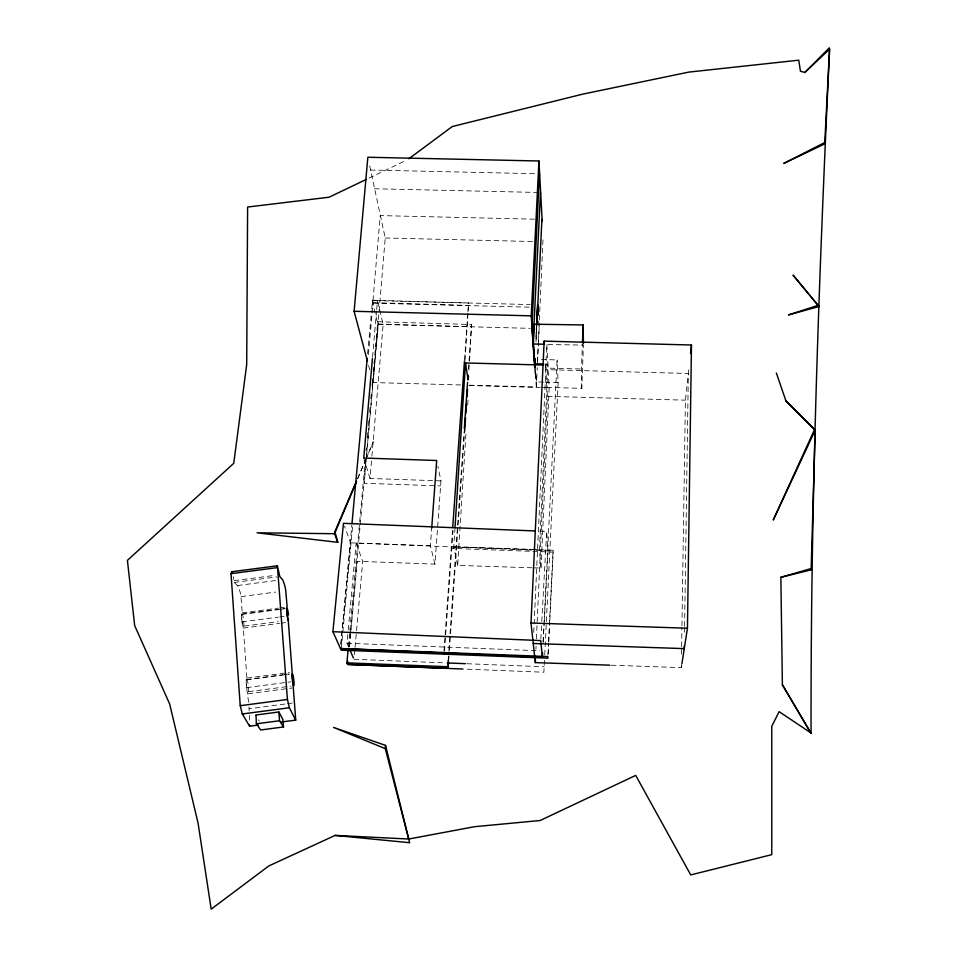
<?xml version="1.0" encoding="UTF-8"?>
<svg xmlns="http://www.w3.org/2000/svg" width="957" height="957" viewBox="0 0 957 957"><rect width="100%" height="100%" fill="white"/><g stroke="black" fill="none" stroke-linecap="round" stroke-linejoin="round"><path stroke-width="0.72" stroke-dasharray="4.79 3.59" d="M611.296 665.223L681.312 667.627L681.36 664.648M681.516 654.181L681.611 648.212M681.635 646.717L681.934 627.29M681.946 625.794L685.415 400.17L688.968 367.799M684.518 632.254L684.578 627.792M684.602 626.309L688.334 373.493L545.837 369.641L533.647 634.575M546.89 387.382L581.784 388.339L583.435 345.082L545.657 344.484M581.784 388.339L581.461 369.019L582.418 344.053M533.587 567.836L541.028 568.075L539.473 549.725L547.954 364.067L546.842 344.317L545.753 368.062L581.461 369.019M535.932 649.229L536.064 646.262M536.399 638.821L547.416 396.342L545.502 363.935M541.028 568.075L549.162 387.705L547.894 365.167L544.94 365.084M469.564 385.204L536.327 387.035L537.26 367.763M537.535 361.842L543.062 237.36M543.109 641.932L557.106 359.952L537.475 359.33M544.473 660.282L543.887 672.221L462.231 668.991M544.736 654.875L558.122 382.609L557.106 359.952M547.918 655.078L548.493 643.26M548.564 641.788L553.074 550.251L451.369 546.519L451.776 548.397L553.194 552.129L549.785 621.344M548.194 653.751L548.708 643.439M548.78 641.968L549.713 622.816M535.884 336.948L536.446 326.6M543.564 382.13L536.279 381.903L536.686 374.498M537.32 362.643L538.36 343.396M538.432 341.912L539.162 328.574L536.183 328.502M540.837 639.109L541.722 622.887M541.794 621.416L546.674 531.422L537.774 531.063M543.145 642.47L544.174 623.258M544.258 621.775L548.062 550.813L546.674 531.422M532.092 567.788L457.661 565.408L466.059 431.595M467.734 404.835L468.105 398.878M457.661 565.408L453.774 547.021L454.91 529.209M448.139 660.785L448.761 651.861M448.869 650.365L464.109 431.631M468.463 369.139L471.574 324.507L377.788 321.743L374.426 358.815M448.666 660.82L449.288 651.873M449.383 650.389L464.635 431.2M468.894 370.072L469.409 362.619M469.516 361.124L471.574 324.507M443.988 650.975L445.041 636.094M445.125 634.802L452.505 530.513M464.588 359.509L467.853 313.418M467.949 311.922L468.583 302.998L372.548 300.223L371.723 309.159M444.527 651.095L445.579 636.202M445.687 634.73L453.044 530.417M465.03 360.574L468.583 302.998M349.508 646.776L357.272 561.292L434.933 564.128L440.974 480.904L437.911 466.346M434.933 564.128L430.399 545.717L431.703 528.097M460.664 384.953L373.134 382.549L385.228 237.994L369.713 165.896M366.519 456.549L364.21 483.285L440.615 485.929M366.639 455.065L377.943 324.363L372.129 300.534L530.202 304.565M440.974 480.904L370.012 478.44L371.783 457.721M371.902 456.238L383.135 324.507L377.453 300.677L372.608 300.546M372.548 357.093L376.544 311.073M376.675 309.59L377.453 300.677M354.353 654.827L354.891 648.906M355.023 647.422L362.727 561.496L356.16 543.05L430.399 545.717M348.743 647.255L347.008 643.248L348.085 631.464M348.216 629.993L356.16 543.05M348.384 646.561L349.736 631.728M349.867 630.244L359.533 523.455M359.665 521.972L365.299 459.671M366.112 450.783L366.375 447.816M367.321 437.433L367.847 431.499M368.385 425.566L369.055 418.149M369.593 412.216L370.263 404.799M370.802 398.866L371.34 392.932M372.01 385.515L372.68 378.099M373.218 372.165L374.295 360.299M349.221 646.585L350.298 634.694M350.429 633.211L360.095 526.206M360.227 524.711L378.35 324.064L377.788 321.743M340.883 644.061L351.841 524.986M367.608 353.815L371.591 310.642M341.338 648.679L352.666 525.417M368.361 354.64L373.146 302.663L372.548 300.223M340.883 644.133L350.561 542.834L344.472 526.111M681.312 667.627L681.994 663.249M357.691 478.799L365.789 459.575M366.375 458.2L373.314 441.727L366.328 458.068M357.607 478.5L365.753 459.432M248.617 702.187L246.571 687.628L245.997 679.637L246.894 678.094L243.329 628.115L241.882 621.894L241.331 614.119L242.229 612.851L240.877 595.601A17.118 2.524 83 0 0 239.86 591.187L237.791 585.899L234.238 582.466L233.376 576.676M369.067 178.098L406.402 160.25M234.106 580.672L275.269 575.301M234.238 582.466L276.872 576.904M237.539 585.528L276.824 580.397M241.068 596.606L275.724 592.084M242.229 612.851L278.451 608.114M279.911 607.922L284.253 607.36M241.331 614.119L284.971 608.413M242.073 614.382L278.343 609.645M279.791 609.453L284.145 608.891M241.882 621.894L278.308 617.133M279.767 616.942L284.133 616.368M243.461 626.189A5.945 0.873 83.1 0 0 243.186 617.361A5.945 0.873 83.1 0 0 241.654 617.313A5.945 0.873 83.1 0 0 243.461 626.189L278.296 621.643M243.329 628.115L279.659 623.366M281.119 623.174L285.485 622.612M246.894 678.094L289.493 672.496M245.997 679.637L282.865 674.793M284.337 674.601L288.763 674.027M246.75 679.733L289.397 674.135M246.571 687.628L290.88 681.815M248.066 691.732A6.041 0.897 83.4 0 0 247.947 683.071A6.041 0.897 83.4 0 0 246.32 682.413A6.041 0.897 83.4 0 0 248.066 691.732L290.82 686.133M248.019 693.789L292.232 687.975M249.155 710.919L249.095 708.742L286.047 703.885M287.519 703.694L293.44 702.917M370.419 170.035L536.506 173.731M374.45 188.756L538.994 192.477M534.508 219.189L380.228 215.6L372.763 303.166L530.19 307.197M385.228 237.994L532.858 241.523M377.943 324.363L530.226 328.347M545.023 363.995L547.954 364.067M378.41 324.375L383.135 324.507M468.942 385.504L540.25 387.465M541.734 387.501L549.162 387.705M547.416 396.342L685.415 400.17M373.146 302.663L468.93 305.439M378.35 324.064L471.897 326.827M545.023 382.178L558.122 382.609M453.774 547.021L532.092 549.497M533.563 549.545L539.473 549.725M350.561 542.834L534.7 550.275M536.183 550.335L548.062 550.813M347.008 643.248L539.676 650.772M353.958 659.277L446.082 662.914M466.884 663.727L544.162 666.778M258.474 719.76L259.287 721.159M363.768 458.032L370.012 478.44M368.565 365.442L369.713 369.725M371.986 378.278L373.134 382.549M535.776 374.821L536.279 381.903M535.382 373.685L536.327 387.035M248.952 706.876L249.095 708.742M538.683 321.133L538.97 325.595M553.074 550.251L553.194 552.129M249.287 715.262L249.478 721.805M536.745 326.277L535.956 342.462L536.781 326.277"/><path stroke-width="1.44" d="M776.366 373.003L785.924 400.887L815.208 430.16L811.165 568.542L780.864 577.31L782.383 684.745L811.069 733.385C810.579 505.212 818.881 277.087 829.587 49.202L829.288 47.85L804.825 72.481L800.459 71.213L798.76 60.183L688.825 72.098L582.813 94.121L452.23 126.551L408.902 158.742M824.767 142.533L824.767 143.873L783.735 163.42L824.767 142.533L829.587 49.202L804.825 72.481M681.994 663.249L687.449 628.235L691.468 345.01L544.162 341.135L531.003 623.007L535.322 662.615L609.8 665.175M684.315 645.64L684.279 648.619L533.228 643.499M583.411 343.647L583.148 324.949L534.09 324.208L533.384 343.97L544.15 344.245M543.564 363.959L534.796 363.732L534.951 359.246M582.478 342.582L583.148 324.949M535.322 662.615L535.453 659.648M539.473 173.791L531.877 327.127L534.76 367.297M533.061 343.647L540.478 192.513M535.023 361.746L535.166 358.779M541.925 219.368L536.817 324.818L537.667 307.388M535.382 373.685L531.231 315.846L538.947 160.991L367.859 157.247L354.114 311.288L367.428 361.172M536.518 325.368L537.643 304.757L538.301 315.176M534.843 361.746L535.011 358.779M534.807 530.944L343.455 523.323L332.904 631.692L341.194 650.162L547.978 658.165L547.847 656.55L340.465 648.535L542.344 657.256L542.583 652.818M454.994 527.726L465.497 362.954L543.48 365.048M347.989 651.011L346.913 662.878L347.606 664.421L448.139 668.273L448.139 660.785M464.312 428.664L467.53 382.537M467.746 379.558L468.057 375.096M448.139 668.273L448.558 662.316M464.635 431.2L465.569 417.778M465.88 413.304L466.502 404.368M467.028 396.904L467.542 389.451M468.272 379.02L468.475 376.029M452.709 527.546L464.48 360.992M462.721 393.351L462.925 390.372M463.667 379.941L463.882 376.962M464.612 366.531L464.827 363.552M431.703 528.097L436.691 460.52L363.768 458.032L372.417 358.576M385.288 748.649L385.539 745.395L333.503 727.404L385.288 748.649L409.632 842.71L335.117 835.413L268.845 865.918L211.186 909.15L198.087 823.223L169.652 703.957L134.674 625.603L127.413 560.383L233.759 463.308L246.703 364.497L247.612 207.035L329.076 197.214L366.399 179.366M347.606 664.421L347.881 661.454M351.985 523.503L367.201 358.277M690.523 353.564L691.468 345.01M295.725 720.119L289.349 707.773L287.435 699.483L277.398 565.814L279.815 576.521L282.865 580.026L284.707 585.337A17.106 2.093 83 0 1 285.653 589.763L287.148 606.977L286.418 608.221L288.392 622.229L295.725 720.119L281.31 722.021M356.447 481.227L334.914 531.625L334.543 533.707L337.797 542.332L257.074 532.81L334.543 533.707L356.53 481.538M258.258 725.059L249.621 726.196L242.312 713.97L240.231 705.692L231.02 573.662L231.618 571.784L232.324 572.525M814.61 429.346L773.244 520.034L815.208 430.16L785.924 400.887M818.343 305.271L788.496 314.913L819.06 306.527L793.197 275.305L819.06 306.527M780.864 577.31L811.584 569.75L811.165 568.542M335.117 835.413L408.759 839.026L474.516 826.704L540.083 820.52L635.711 775.397L690.727 874.925L771.773 854.661L771.761 726.339L779.13 711.673L810.615 732.715M231.69 571.736L277.458 565.778M231.02 573.662L276.944 567.68M240.231 705.692L287.435 699.483M242.312 713.97L289.349 707.773M255.746 715.035L278.858 711.984L282.913 719.556L283.499 726.961L260.639 729.976L256.38 723.791L256.021 715.501M256.38 723.791L279.54 720.741L283.499 726.961M354.114 311.288L531.231 315.846M531.003 623.007L687.449 628.235M346.913 662.878L447.72 666.73M447.565 662.974L465.401 663.668M347.905 664.457L462.231 668.991M332.904 631.692L540.753 640.592L542.344 657.256M782.383 684.745L811.069 733.385M349.903 649.923L353.372 657.938M443.881 652.447L444.323 654.074M334.914 531.625L337.797 542.332M385.539 745.395L408.759 839.026M465.497 362.954L468.081 379.857M278.858 711.984L279.54 720.741M533.097 339.891L534.796 363.732M534.09 324.208L534.485 329.95M544.162 341.135L544.33 343.982M538.947 160.991L542.188 221.211M249.586 725.095L249.621 726.196M288.643 620.076A5.945 0.73 83 0 1 287.136 615.327A5.945 0.73 83 0 1 287.016 608.508A5.945 0.73 83 0 1 288.547 615.016M292.041 676.408A6.041 0.742 83.3 0 0 293.691 685.738A6.041 0.742 83.3 0 0 293.416 677.101A6.041 0.742 83.3 0 0 292.041 676.408"/></g></svg>
